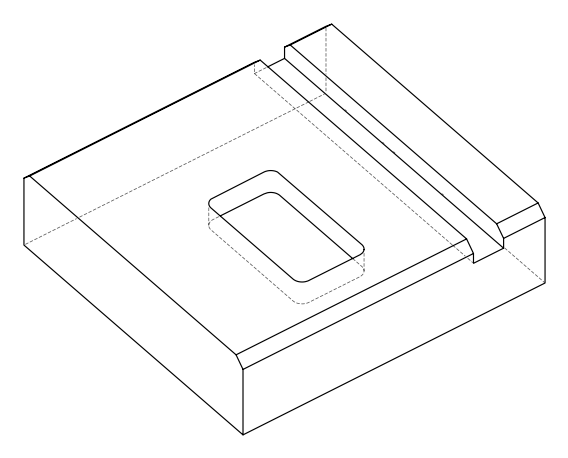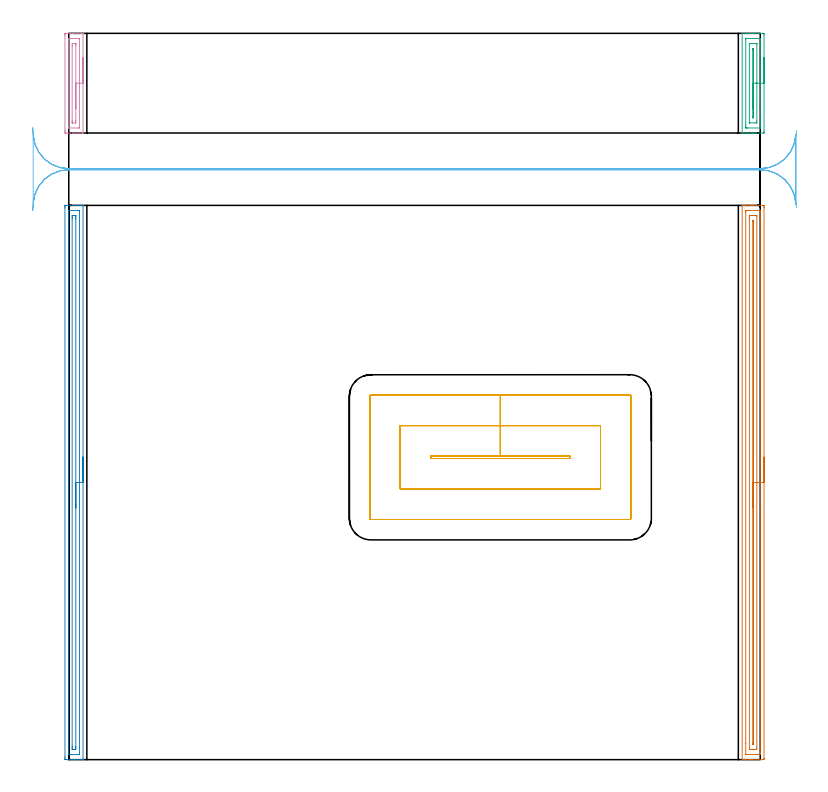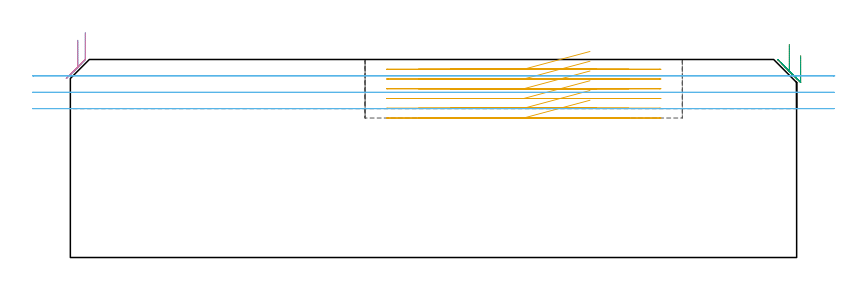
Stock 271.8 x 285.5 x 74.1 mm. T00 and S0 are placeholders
(PLAN: 6 operations, 2 tool changes, 27.5 min)
(1 AREA_MILL | FG_CHAMFER_SURFACE | UGT0205_001 | 7.13 min | 8257 mm3)
(2 AREA_MILL_1 | FG_CHAMFER_SURFACE_1 | UGT0205_001 | 5.42 min | 5604 mm3)
(3 AREA_MILL_2 | FG_CHAMFER_SURFACE_2 | UGT0205_001 | 1.41 min | 1648 mm3)
(4 AREA_MILL_3 | FG_CHAMFER_SURFACE_3 | UGT0205_001 | 1.13 min | 1099 mm3)
(5 MILL_RECTANGULAR_POCKET | POCKET_RECTANGULAR_STRAIGHT | UGT0201_010 | Follow Part, ap 4, ae 75% | 8.39 min | 167365 mm3)
(6 MILL_RECTANGULAR_SLOT | SLOT_RECTANGULAR | UGT0201_006 | Follow Part, ap 7, ae 75% | 4.04 min | 141446 mm3)
(TOOL UGT0205_001 | Chamfer Mill 20 x 3 x 45 deg. | D20 FL50 Z2)
(TOOL UGT0201_010 | End Mill 16 mm | D16 FL22 Z2)
(TOOL UGT0201_006 | End Mill 28 mm | D28 FL25 Z2)
(OP 1 AREA_MILL)
G17 G21 G94 G90
T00 M6
G54
G17 G0 G90 X273.3 Y118.95 S1061 M3
G43 Z84.1 H0
Z75.5
G94 G1 Y118.912 Z74.628 F250.
Y118.798 Z73.764
Y118.609 Z72.912
Y118.347 Z72.08
Y118.013 Z71.274
Y117.61 Z70.5
Y117.142 Z69.764
Y116.61 Z69.072
Y116.021 Z68.429
Y115.378 Z67.84
Y114.686 Z67.309
Y113.95 Z66.84
Y113.176 Z66.437
Y112.37 Z66.103
Y111.538 Z65.841
Y110.687 Z65.652
Y109.822 Z65.538
Y108.95 Z65.5
Y0.596
X273.297 Y0.23 Z65.501
X273.292 Y0.01 Z65.505
X272.938 Y0. Z65.859
X268.562 Z70.232
X267.983 Z70.815
X267.687 Z71.109
X265.937 Z72.857
X265.347 Z73.452
X265.062 Z73.737
X264.944 Z73.855
X264.822 Z73.97
X264.814 Z73.978
X264.702 Y0.01 Z74.088
X264.7 Y0.15 Z74.1
Y217.75
X264.702 Y217.89 Z74.088
X264.821 Y217.898 Z73.972
X264.944 Y217.9 Z73.855
X265.347 Z73.452
X265.937 Z72.857
X267.983 Z70.815
X268.562 Z70.232
X268.998 Z69.798
X272.648 Z66.149
X272.938 Y217.897 Z65.859
X273.292 Y217.89 Z65.505
X273.297 Y217.67 Z65.501
X273.3 Y217.304 Z65.5
Y216.935
Y108.95
X271.886 Z66.914
X271.885 Y2.561 Z66.915
X271.883 Y2.38 Z66.917
X271.879 Y2.034 Z66.921
X271.551 Y2.009 Z67.249
X271.188 Y2.003 Z67.612
X270.685 Y2. Z68.115
X270.313 Z68.487
X267.185 Z71.615
X266.31 Z72.49
X266.167 Y2.003 Z72.633
X266.142 Y2.005 Z72.658
X266.121 Y2.01 Z72.679
X266.119 Y2.042 Z72.681
X266.115 Y2.198 Z72.685
X266.114 Y6.397 Z72.686
X266.115 Y215.339 Z72.685
X266.116 Y215.52 Z72.684
X266.121 Y215.866 Z72.679
X266.449 Y215.891 Z72.351
X266.812 Y215.897 Z71.988
X267.315 Y215.9 Z71.485
X267.687 Z71.113
X270.815 Z67.985
X271.69 Z67.11
X271.833 Y215.897 Z66.967
X271.858 Y215.895 Z66.942
X271.879 Y215.89 Z66.921
X271.881 Y215.858 Z66.919
X271.885 Y215.702 Z66.915
X271.886 Y211.501 Z66.914
Y108.95
X270.472 Z68.328
X270.471 Y4.894 Z68.329
X270.467 Y4.164 Z68.333
X270.464 Y4.009 Z68.336
X270.313 Y4.006 Z68.487
X269.598 Y4. Z69.202
X269.438 Z69.362
X268.562 Z70.238
X267.847 Y4.001 Z70.953
X267.687 Y4.005 Z71.113
X267.535 Y4.011 Z71.265
X267.531 Y4.164 Z71.269
X267.529 Y4.325 Z71.271
Y213.006
X267.533 Y213.736 Z71.267
X267.535 Y213.891 Z71.265
X267.687 Y213.894 Z71.113
X268.402 Y213.9 Z70.398
X268.562 Z70.238
X269.438 Z69.362
X270.153 Y213.899 Z68.647
X270.313 Y213.895 Z68.487
X270.465 Y213.889 Z68.335
X270.469 Y213.736 Z68.331
X270.471 Y213.575 Z68.329
X270.472 Y108.95 Z68.328
X269.057 Z69.743
Y6.335
X269.056 Y6.276 Z69.744
X269.051 Y6.16 Z69.749
X269.042 Y6.01 Z69.758
X269. Y6.008 Z69.8
X268.958 Y6.01 Z69.842
X268.949 Y6.16 Z69.851
X268.944 Y6.276 Z69.856
X268.943 Y6.335 Z69.857
Y6.451
Y211.565
X268.944 Y211.624 Z69.856
X268.948 Y211.74 Z69.852
X268.958 Y211.89 Z69.842
X269. Y211.893 Z69.8
X269.042 Y211.89 Z69.758
X269.051 Y211.74 Z69.749
X269.056 Y211.624 Z69.744
X269.057 Y211.565 Z69.743
Y211.448
Y108.95
Y108.078 Z69.781
Y107.214 Z69.895
Y106.362 Z70.083
Y105.53 Z70.346
Y104.724 Z70.68
Y103.95 Z71.082
Y103.214 Z71.551
Y102.522 Z72.082
Y101.879 Z72.672
Y101.29 Z73.315
Y100.759 Z74.007
Y100.29 Z74.743
Y99.887 Z75.516
Y99.553 Z76.322
Y99.291 Z77.154
Y99.102 Z78.006
Y98.988 Z78.871
Y98.95 Z79.743
G0 Z84.1
M5
M2
(OP 2 AREA_MILL_1)
G17 G21 G94 G90
T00 M6
G54
G17 G0 G90 X5.6 Y118.95 S1061 M3
G43 Z84.1 H0
G94 G1 Y118.912 Z83.228 F250.
Y118.798 Z82.364
Y118.609 Z81.512
Y118.347 Z80.68
Y118.013 Z79.874
Y117.61 Z79.1
Y117.141 Z78.364
Y116.61 Z77.672
Y116.021 Z77.029
Y115.378 Z76.44
Y114.686 Z75.908
Y113.95 Z75.44
Y113.176 Z75.037
Y112.37 Z74.703
Y111.538 Z74.441
Y110.686 Z74.252
Y109.822 Z74.138
Y108.95 Z74.1
Y0.15
X5.597 Y0.008 Z74.088
X5.593 Y0.007 Z74.084
X5.288 Y0. Z73.787
X4.851 Z73.35
X4.256 Z72.75
X2.194 Z70.691
X1.609 Z70.104
X1.019 Z69.514
X-1.038 Y0.001 Z67.459
X-1.268 Y0.004 Z67.229
X-1.491 Y0.009 Z67.005
X-1.495 Y0.134 Z67.003
X-1.499 Y0.596 Z67.001
X-1.5 Y1.064 Z67.
Y216.879
X-1.499 Y217.304 Z67.001
X-1.495 Y217.765 Z67.003
X-1.491 Y217.891 Z67.006
X-1.038 Y217.9 Z67.459
X1.609 Z70.104
X2.194 Z70.691
X2.491 Z70.988
X4.256 Z72.75
X4.851 Z73.35
X5.138 Z73.637
X5.288 Z73.788
X5.593 Y217.893 Z74.084
X5.597 Y217.892 Z74.088
X5.6 Y217.75 Z74.1
Y108.95
X4.186 Z72.686
Y2.38
X4.185 Y2.175 Z72.685
X4.182 Y2.072 Z72.682
X4.179 Y2.024 Z72.679
X4.171 Y2.01 Z72.671
X4.125 Y2.007 Z72.625
X3.748 Y2.001 Z72.248
X0.727 Y2. Z69.227
X0.219 Y2.001 Z68.719
X0.016 Y2.008 Z68.516
X-0.079 Y2.013 Z68.421
X-0.085 Y2.308 Z68.415
Y2.38
X-0.086 Y215.52 Z68.414
X-0.084 Y215.725 Z68.416
X-0.082 Y215.828 Z68.418
X-0.079 Y215.876 Z68.421
X-0.071 Y215.89 Z68.429
X-0.025 Y215.893 Z68.475
X0.352 Y215.899 Z68.852
X3.373 Y215.9 Z71.873
X3.881 Y215.898 Z72.381
X4.084 Y215.892 Z72.584
X4.179 Y215.887 Z72.679
X4.185 Y215.592 Z72.685
Y215.52
X4.186 Y108.95 Z72.686
X2.772 Z71.272
X2.771 Y5.055 Z71.271
Y4.773
X2.766 Y4.164 Z71.266
X2.765 Y4.031 Z71.265
X2.644 Y4.009 Z71.144
X2.491 Y4.006 Z70.991
X1.77 Y4.001 Z70.27
X1.609 Y4.002 Z70.109
X1.447 Y4.006 Z69.947
X1.345 Y4.01 Z69.845
X1.335 Y4.07 Z69.835
X1.333 Y4.164 Z69.833
X1.33 Y4.446 Z69.83
X1.329 Y5.055 Z69.829
X1.328 Y5.339 Z69.828
X1.329 Y212.845 Z69.829
X1.33 Y213.127 Z69.83
X1.334 Y213.736 Z69.834
X1.335 Y213.869 Z69.835
X1.456 Y213.891 Z69.956
X1.609 Y213.894 Z70.109
X2.33 Y213.899 Z70.83
X2.491 Y213.898 Z70.991
X2.653 Y213.894 Z71.153
X2.755 Y213.89 Z71.255
X2.765 Y213.83 Z71.265
X2.767 Y213.736 Z71.267
X2.77 Y213.454 Z71.27
X2.771 Y212.845 Z71.271
X2.772 Y212.561 Z71.272
Y108.95
Y108.078 Z71.31
Y107.213 Z71.423
Y106.362 Z71.612
Y105.53 Z71.875
Y104.724 Z72.208
Y103.95 Z72.611
Y103.214 Z73.08
Y102.522 Z73.611
Y101.879 Z74.2
Y101.29 Z74.844
Y100.758 Z75.536
Y100.29 Z76.272
Y99.887 Z77.045
Y99.553 Z77.851
Y99.291 Z78.683
Y99.102 Z79.535
Y98.988 Z80.4
Y98.95 Z81.272
G0 Z84.1
M5
M2
(OP 3 AREA_MILL_2)
G17 G21 G94 G90
T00 M6
G54
G17 G0 G90 X273.3 Y275.9 S1061 M3
G43 Z84.1 H0
Z75.5
G94 G1 Y275.862 Z74.628 F250.
Y275.748 Z73.764
Y275.559 Z72.912
Y275.297 Z72.08
Y274.963 Z71.274
Y274.56 Z70.5
Y274.092 Z69.764
Y273.56 Z69.072
Y272.971 Z68.429
Y272.328 Z67.84
Y271.636 Z67.308
Y270.9 Z66.84
Y270.126 Z66.437
Y269.32 Z66.103
Y268.488 Z65.841
Y267.637 Z65.652
Y266.772 Z65.538
Y265.9 Z65.5
X273.299 Y246.829 Z65.501
X273.296 Y246.466 Z65.502
X273.291 Y246.31 Z65.505
X272.938 Y246.3 Z65.858
X269.438 Z69.356
X268.732 Z70.066
X268.562 Z70.235
X266.812 Z71.984
X266.474 Z72.325
X265.401 Z73.398
X264.817 Z73.98
X264.768 Y246.302 Z74.025
X264.703 Y246.31 Z74.089
X264.7 Y246.386 Z74.1
Y285.414
X264.703 Y285.49 Z74.089
X264.768 Y285.498 Z74.025
X264.84 Y285.5 Z73.958
X266.474 Z72.325
X267.687 Z71.11
X268.732 Z70.066
X269.438 Z69.356
X272.585 Z66.211
X272.938 Y285.496 Z65.858
X273.291 Y285.49 Z65.505
X273.296 Y285.333 Z65.502
X273.299 Y284.971 Z65.501
X273.3 Y265.9 Z65.5
X271.886 Z66.914
X271.885 Y248.603 Z66.915
X271.884 Y248.426 Z66.916
X271.881 Y248.339 Z66.919
X271.879 Y248.321 Z66.921
X271.869 Y248.31 Z66.931
X271.786 Y248.307 Z67.014
X271.486 Y248.301 Z67.314
X266.812 Z71.988
X266.233 Y248.304 Z72.567
X266.153 Y248.31 Z72.647
X266.121 Y248.318 Z72.679
X266.118 Y248.42 Z72.682
X266.116 Y248.603 Z72.684
X266.114 Y249.311 Z72.686
Y249.49
X266.115 Y283.197 Z72.685
X266.116 Y283.374 Z72.684
X266.119 Y283.461 Z72.681
X266.121 Y283.479 Z72.679
X266.131 Y283.49 Z72.669
X266.214 Y283.493 Z72.586
X266.514 Y283.499 Z72.286
X271.188 Z67.612
X271.767 Y283.496 Z67.033
X271.847 Y283.49 Z66.953
X271.879 Y283.482 Z66.921
X271.882 Y283.38 Z66.918
X271.884 Y283.197 Z66.916
X271.886 Y282.489 Z66.914
Y282.31
Y265.9
X270.472 Z68.328
X270.471 Y251.104 Z68.329
X270.465 Y250.377 Z68.335
X270.459 Y250.309 Z68.341
X270.387 Y250.302 Z68.413
X270.313 Y250.301 Z68.487
X269.514 Y250.3 Z69.286
X267.764 Z71.036
X267.687 Z71.113
X267.611 Y250.303 Z71.189
X267.561 Y250.308 Z71.239
X267.534 Y250.313 Z71.266
X267.533 Y250.325 Z71.267
X267.53 Y250.377 Z71.27
X267.529 Y250.538 Z71.271
Y280.696
X267.535 Y281.423 Z71.265
X267.541 Y281.491 Z71.259
X267.613 Y281.498 Z71.187
X267.687 Y281.499 Z71.113
X268.486 Y281.5 Z70.314
X270.236 Z68.564
X270.313 Z68.487
X270.389 Y281.497 Z68.411
X270.439 Y281.492 Z68.361
X270.466 Y281.487 Z68.334
X270.467 Y281.475 Z68.333
X270.47 Y281.423 Z68.33
X270.471 Y281.262 Z68.329
X270.472 Y265.9 Z68.328
X269.057 Z69.743
Y252.537
X269.056 Y252.479 Z69.744
X269.051 Y252.363 Z69.749
X269.048 Y252.309 Z69.752
X269.036 Y252.306 Z69.764
X269. Y252.304 Z69.8
X268.964 Y252.306 Z69.836
X268.952 Y252.309 Z69.848
X268.949 Y252.363 Z69.851
X268.944 Y252.479 Z69.856
X268.943 Y252.537 Z69.857
Y252.653
Y279.263
X268.944 Y279.321 Z69.856
X268.949 Y279.437 Z69.851
X268.952 Y279.491 Z69.848
X268.964 Y279.494 Z69.836
X269. Y279.496 Z69.8
X269.036 Y279.494 Z69.764
X269.048 Y279.491 Z69.752
X269.051 Y279.437 Z69.749
X269.056 Y279.321 Z69.744
X269.057 Y279.263 Z69.743
Y279.147
Y265.9
Y265.028 Z69.781
Y264.164 Z69.895
Y263.312 Z70.083
Y262.48 Z70.346
Y261.674 Z70.68
Y260.9 Z71.082
Y260.164 Z71.551
Y259.472 Z72.082
Y258.829 Z72.672
Y258.24 Z73.315
Y257.708 Z74.007
Y257.24 Z74.743
Y256.837 Z75.516
Y256.503 Z76.322
Y256.241 Z77.154
Y256.052 Z78.006
Y255.938 Z78.871
Y255.9 Z79.743
G0 Z84.1
M5
M2
(OP 4 AREA_MILL_3)
G17 G21 G94 G90
T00 M6
G54
G17 G0 G90 X5.6 Y275.9 S1061 M3
G43 Z84.1 H0
G94 G1 Y275.862 Z83.228 F250.
Y275.748 Z82.363
Y275.559 Z81.512
Y275.297 Z80.68
Y274.963 Z79.874
Y274.56 Z79.1
Y274.092 Z78.364
Y273.56 Z77.672
Y272.971 Z77.029
Y272.328 Z76.44
Y271.636 Z75.908
Y270.9 Z75.44
Y270.126 Z75.037
Y269.32 Z74.703
Y268.488 Z74.441
Y267.637 Z74.252
Y266.772 Z74.138
Y265.9 Z74.1
Y246.386
X5.595 Y246.31 Z74.092
X5.421 Y246.3 Z73.919
X3.714 Z72.213
X2.491 Z70.988
X1.438 Z69.936
X0.727 Z69.221
X-1.038 Y246.301 Z67.458
X-1.267 Y246.303 Z67.228
X-1.491 Y246.308 Z67.005
X-1.494 Y246.371 Z67.003
X-1.499 Y246.829 Z67.001
X-1.5 Y247.294 Z67.
Y284.549
X-1.499 Y284.971 Z67.001
X-1.494 Y285.429 Z67.003
X-1.491 Y285.492 Z67.005
X-1.038 Y285.5 Z67.458
X0.727 Z69.221
X1.438 Z69.936
X1.609 Z70.107
X3.373 Z71.87
X5.138 Z73.636
X5.423 Y285.499 Z73.921
X5.594 Y285.49 Z74.092
X5.6 Y285.414 Z74.1
Y265.9
X4.186 Z72.686
X4.185 Y248.674 Z72.685
X4.184 Y248.603 Z72.684
X4.179 Y248.4 Z72.679
X4.171 Y248.31 Z72.671
X3.977 Y248.305 Z72.477
X3.674 Y248.301 Z72.174
X0.146 Y248.3 Z68.646
X-0.001 Y248.302 Z68.499
X-0.054 Y248.306 Z68.446
X-0.073 Y248.309 Z68.427
X-0.079 Y248.328 Z68.421
X-0.082 Y248.395 Z68.418
X-0.085 Y248.533 Z68.415
X-0.086 Y248.603 Z68.414
X-0.085 Y283.126 Z68.415
X-0.084 Y283.197 Z68.416
X-0.079 Y283.4 Z68.421
X-0.071 Y283.49 Z68.429
X0.124 Y283.495 Z68.624
X0.426 Y283.499 Z68.926
X3.954 Y283.5 Z72.454
X4.101 Y283.498 Z72.601
X4.154 Y283.494 Z72.654
X4.173 Y283.491 Z72.673
X4.179 Y283.472 Z72.679
X4.182 Y283.405 Z72.682
X4.185 Y283.267 Z72.685
X4.186 Y283.197 Z72.686
Y265.9
X2.772 Z71.272
X2.771 Y251.264 Z71.271
X2.77 Y250.983 Z71.27
X2.766 Y250.377 Z71.266
X2.765 Y250.316 Z71.265
X2.645 Y250.306 Z71.145
X2.567 Y250.301 Z71.067
X1.609 Y250.3 Z70.109
X1.532 Y250.301 Z70.032
X1.378 Y250.307 Z69.878
X1.338 Y250.31 Z69.838
X1.335 Y250.317 Z69.835
X1.331 Y250.338 Z69.831
X1.33 Y250.377 Z69.83
X1.329 Y250.659 Z69.829
X1.328 Y251.264 Z69.828
X1.329 Y280.536 Z69.829
Y280.817
X1.334 Y281.423 Z69.834
X1.335 Y281.484 Z69.835
X1.455 Y281.494 Z69.955
X1.533 Y281.499 Z70.033
X2.491 Y281.5 Z70.991
X2.568 Y281.499 Z71.068
X2.721 Y281.493 Z71.221
X2.762 Y281.49 Z71.262
X2.765 Y281.483 Z71.265
X2.768 Y281.463 Z71.268
X2.77 Y281.423 Z71.27
X2.771 Y281.141 Z71.271
X2.772 Y280.536 Z71.272
Y265.9
Y265.028 Z71.31
Y264.164 Z71.423
Y263.312 Z71.612
Y262.48 Z71.875
Y261.674 Z72.208
Y260.9 Z72.611
Y260.164 Z73.08
Y259.472 Z73.611
Y258.829 Z74.2
Y258.24 Z74.844
Y257.709 Z75.536
Y257.24 Z76.272
Y256.837 Z77.045
Y256.503 Z77.851
Y256.241 Z78.683
Y256.052 Z79.535
Y255.938 Z80.4
Y255.9 Z81.272
G0 Z84.1
M5
M2
(OP 5 MILL_RECTANGULAR_POCKET)
G17 G21 G94 G90
T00 M6
G54
G17 G0 G90 X194.468 Y119.3 S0 M3
G43 Z84.1 H0
Z77.1
G94 G1 X169.65 Z70.45 F250.
X142.3 F500.
Y118.4
X197.
Y119.3
X169.65
Y131.3
X130.3
Y106.4
X209.
Y131.3
X169.65
Y143.3
X118.8
G3 X118.3 Y142.8 R0.5
G1 Y94.9
G3 X118.8 Y94.4 R0.5
G1 X220.5
G3 X221. Y94.9 R0.5
G1 Y142.8
G3 X220.5 Y143.3 R0.5
G1 X169.65
X168.65
G0 X194.468 Y119.3 Z73.45
G1 X169.65 Z66.8 F250.
X142.3 F500.
Y118.4
X197.
Y119.3
X169.65
Y131.3
X130.3
Y106.4
X209.
Y131.3
X169.65
Y143.3
X118.8
G3 X118.3 Y142.8 R0.5
G1 Y94.9
G3 X118.8 Y94.4 R0.5
G1 X220.5
G3 X221. Y94.9 R0.5
G1 Y142.8
G3 X220.5 Y143.3 R0.5
G1 X169.65
X168.65
G0 X194.468 Y119.3 Z69.8
G1 X169.65 Z63.15 F250.
X142.3 F500.
Y118.4
X197.
Y119.3
X169.65
Y131.3
X130.3
Y106.4
X209.
Y131.3
X169.65
Y143.3
X118.8
G3 X118.3 Y142.8 R0.5
G1 Y94.9
G3 X118.8 Y94.4 R0.5
G1 X220.5
G3 X221. Y94.9 R0.5
G1 Y142.8
G3 X220.5 Y143.3 R0.5
G1 X169.65
X168.65
G0 X194.468 Y119.3 Z66.15
G1 X169.65 Z59.5 F250.
X142.3 F500.
Y118.4
X197.
Y119.3
X169.65
Y131.3
X130.3
Y106.4
X209.
Y131.3
X169.65
Y143.3
X118.8
G3 X118.3 Y142.8 R0.5
G1 Y94.9
G3 X118.8 Y94.4 R0.5
G1 X220.5
G3 X221. Y94.9 R0.5
G1 Y142.8
G3 X220.5 Y143.3 R0.5
G1 X169.65
X168.65
G0 X194.468 Y119.3 Z62.5
G1 X169.65 Z55.85 F250.
X142.3 F500.
Y118.4
X197.
Y119.3
X169.65
Y131.3
X130.3
Y106.4
X209.
Y131.3
X169.65
Y143.3
X118.8
G3 X118.3 Y142.8 R0.5
G1 Y94.9
G3 X118.8 Y94.4 R0.5
G1 X220.5
G3 X221. Y94.9 R0.5
G1 Y142.8
G3 X220.5 Y143.3 R0.5
G1 X169.65
X168.65
G0 X194.468 Y119.3 Z58.85
G1 X169.65 Z52.2 F250.
X142.3 F500.
Y118.4
X197.
Y119.3
X169.65
Y131.3
X130.3
Y106.4
X209.
Y131.3
X169.65
Y143.3
X118.8
G3 X118.3 Y142.8 R0.5
G1 Y94.9
G3 X118.8 Y94.4 R0.5
G1 X220.5
G3 X221. Y94.9 R0.5
G1 Y142.8
G3 X220.5 Y143.3 R0.5
G1 X169.65
X168.65
G0 Z84.1
M5
M2
(OP 6 MILL_RECTANGULAR_SLOT)
G17 G21 G94 G90
T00 M6
G54
G17 G0 G90 X286.081 Y247.326 S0 M3
G43 Z84.1 H0
Z67.967
G94 G1 X285.664 Y244.355 F250.
G2 X271.8 Y232.3 R14. F500.
G1 X0.
G2 X-13.949 Y245.11 R14.
G1 X-13.979 Y245.112
G3 X-14. Y244.352 R14.
G1 Y219.879
G3 X-13.978 Y219.1 R14.
G1 X-13.948 Y219.102
G2 X0. Y231.9 R14.
G1 X271.8
G2 X285.662 Y219.857 R14.
G1 X286.082 Y216.887 F250.
G0 Z84.1
X-14.166 Y215.822
Z61.833
G1 X-13.97 Y218.816
G2 X0. Y231.9 R14. F500.
G1 X271.8
G2 X285.79 Y218.429 R14.
G1 X285.8
Y245.771
X285.79
G2 X271.8 Y232.3 R14.
G1 X0.
G2 X-13.97 Y245.384 R14.
G1 X-14.166 Y248.378 F250.
G0 Y215.822 Z55.7
G1 X-13.97 Y218.816
G2 X0. Y231.9 R14. F500.
G1 X271.8
G2 X285.79 Y218.429 R14.
G1 X285.8
Y245.771
X285.79
G2 X271.8 Y232.3 R14.
G1 X0.
G2 X-13.97 Y245.384 R14.
G1 X-14.166 Y248.378 F250.
G0 Z84.1
M5
M2
